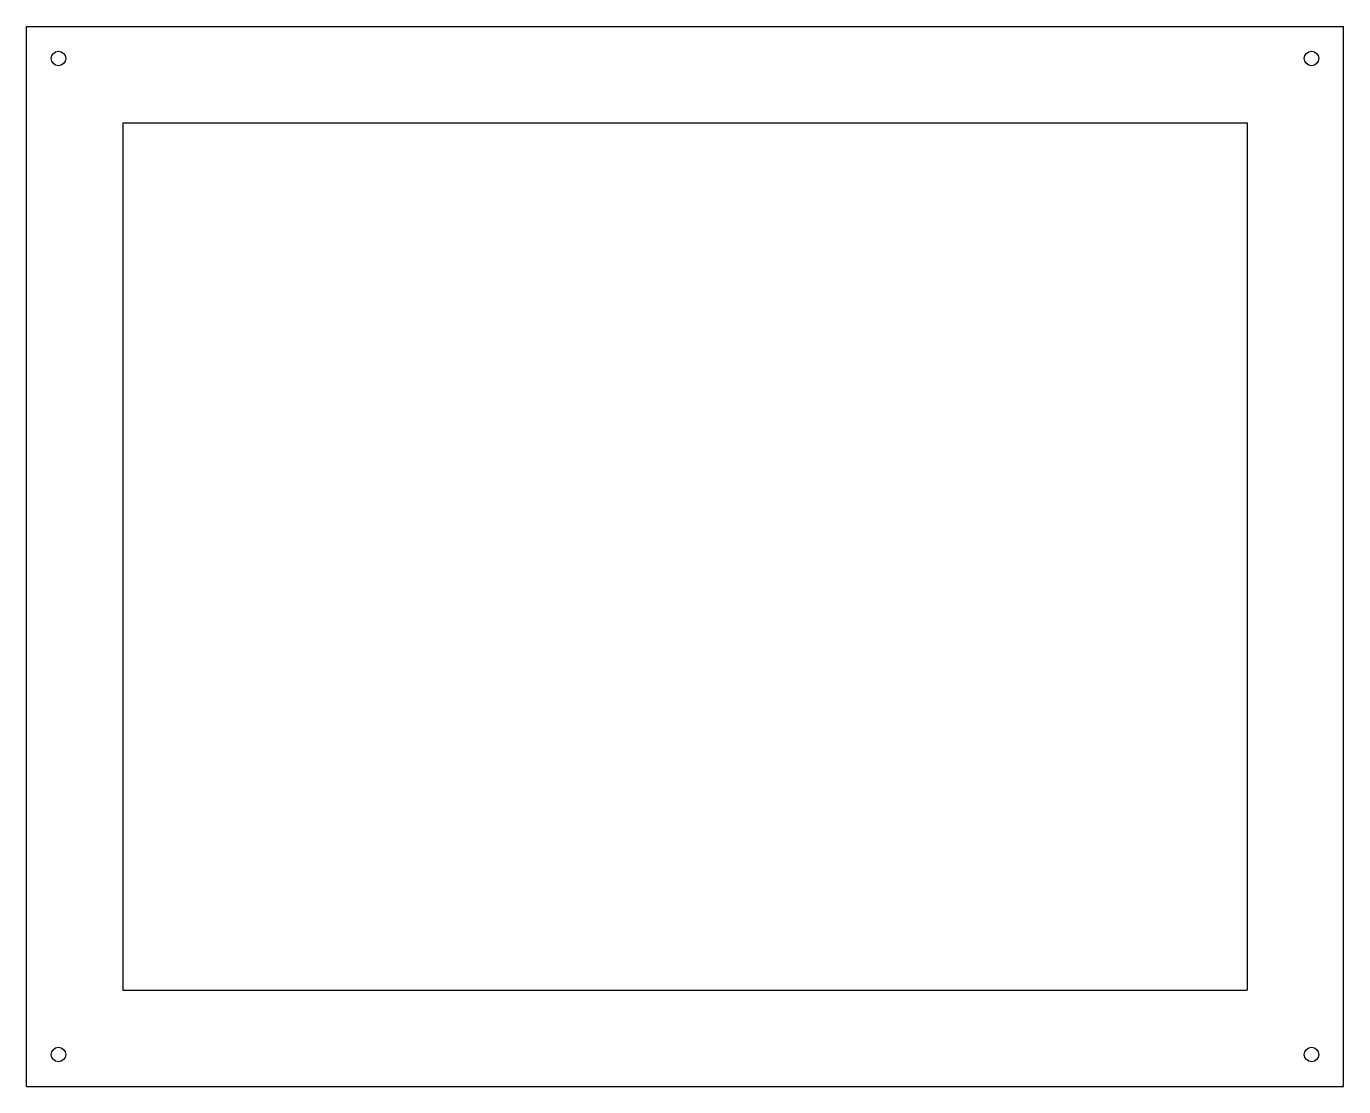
# Model space of a CAD drawing. Header units: millimetres. Extents: x 0 to 410, y 0 to 330.
import ezdxf

# ---------------------------------------------------------------- set-up
doc = ezdxf.new("R2010")
doc.units = ezdxf.units.MM

msp = doc.modelspace()

# ---------------------------------------------------------------- linework, layer by layer
at = {"layer": 'CAD_FACE'}
for p, q in [((0, 0), (0, 330)), ((0, 330), (410, 330)), ((410, 0), (410, 330)), ((30, 300), (380, 300)), ((30, 300), (30, 30)), ((380, 300), (380, 30)), ((30, 30), (380, 30)), ((0, 0), (410, 0))]:
    msp.add_line(p, q, dxfattribs=at)
for centre in [(10, 320), (400, 320), (10, 10), (400, 10)]:
    msp.add_circle(centre, 2.25, dxfattribs=at)

doc.saveas('drawing.dxf')
